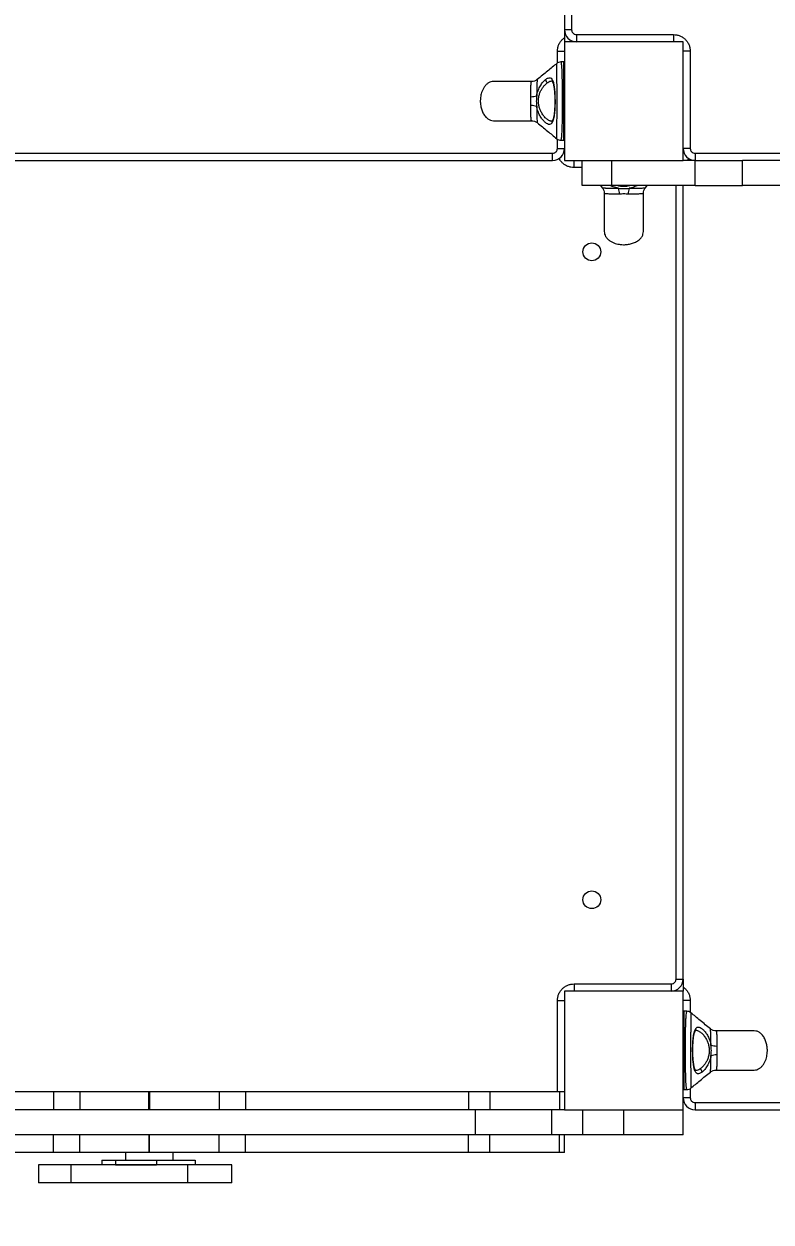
# Model space of a CAD drawing. Header units: millimetres. Extents: x -4932 to 5706, y -4240 to 3644.
# Drawn here: x -597 to 32, y -250 to 759 of the extents above; entities that cross this region are included whole.
import ezdxf

# ---------------------------------------------------------------- set-up
doc = ezdxf.new("R2010")
doc.units = ezdxf.units.MM
for name, color, linetype in [('DIKOM_ОБЪЕКТ', 7, 'Continuous'), ('DIKOM_РАЗМЕР_ЗОНА', 7, 'Continuous'), ('DIKOM_РАЗМЕР_ОБЪЕКТА', 7, 'Continuous')]:
    doc.layers.add(name, color=color, linetype=linetype)
doc.styles.add('style1', font='arial.ttf', dxfattribs={"width": 0.8})
doc.dimstyles.new('1-50', dxfattribs={"dimtxt": 300, "dimasz": 200, "dimexe": 100, "dimexo": 0, "dimgap": 100, "dimtad": 1, "dimtxsty": 'style1', "dimcen": 200, "dimclrd": 7, "dimclre": 7, "dimclrt": 7, "dimadec": 1, "dimazin": 2, "dimtfac": 1, "dimtmove": 0, "dimatfit": 2, "dimfxl": 0, "dimlwd": 25, "dimlwe": 18, "dimarcsym": 0})

# ---------------------------------------------------------------- blocks, each defined once
blk = doc.blocks.new('*D9')
at = {"layer": 'Defpoints', "color": 0, "transparency": 16777216}
for p in [(2719.9, 1175.1), (-3422.6, 453.8), (2719.9, -2384.5)]:
    blk.add_point(p, dxfattribs=at)
at = {"layer": 'DIKOM_РАЗМЕР_ОБЪЕКТА', "color": 7, "lineweight": 18, "transparency": 16777216}
for p, q in [((2719.9, 1175.1), (2719.9, -2484.5)), ((-3422.6, 453.8), (-3422.6, -2484.5))]:
    blk.add_line(p, q, dxfattribs=at)
at = {"layer": 'DIKOM_РАЗМЕР_ОБЪЕКТА', "color": 7, "lineweight": 25, "transparency": 16777216}
blk.add_line((-3222.6, -2384.5), (2519.9, -2384.5), dxfattribs=at)
at = {"layer": 'DIKOM_РАЗМЕР_ОБЪЕКТА', "color": 7, "transparency": 16777216}
for points in [[(-3222.6, -2351.2), (-3222.6, -2417.9), (-3422.6, -2384.5)], [(2519.9, -2351.2), (2519.9, -2417.9), (2719.9, -2384.5)]]:
    blk.add_solid(points, dxfattribs=at)
at = {"layer": 'DIKOM_РАЗМЕР_ОБЪЕКТА', "color": 7, "transparency": 16777216, "insert": (-365.4, -2131.4), "char_height": 300, "attachment_point": 5, "style": 'style1'}
blk.add_mtext('6150', dxfattribs=at)
blk = doc.blocks.new('*D10')
at = {"layer": 'Defpoints', "color": 0, "transparency": 16777216}
for p in [(-491.6, 2144.3), (4080.6, 2144.3), (-2870, -1403)]:
    blk.add_point(p, dxfattribs=at)
at = {"layer": 'DIKOM_РАЗМЕР_ОБЪЕКТА', "color": 7, "lineweight": 18, "transparency": 16777216}
for p, q in [((-491.6, 2144.3), (4180.6, 2144.3)), ((-2870, -1403), (4180.6, -1403))]:
    blk.add_line(p, q, dxfattribs=at)
at = {"layer": 'DIKOM_РАЗМЕР_ОБЪЕКТА', "color": 7, "lineweight": 25, "transparency": 16777216}
blk.add_line((4080.6, -1203), (4080.6, 1944.3), dxfattribs=at)
at = {"layer": 'DIKOM_РАЗМЕР_ОБЪЕКТА', "color": 7, "transparency": 16777216}
for points in [[(4047.2, 1944.3), (4113.9, 1944.3), (4080.6, 2144.3)], [(4047.2, -1203), (4113.9, -1203), (4080.6, -1403)]]:
    blk.add_solid(points, dxfattribs=at)
at = {"layer": 'DIKOM_РАЗМЕР_ОБЪЕКТА', "color": 7, "transparency": 16777216, "insert": (3827.3, 1071.3), "char_height": 300, "attachment_point": 5, "rotation": 90, "style": 'style1'}
blk.add_mtext('3500', dxfattribs=at)
blk = doc.blocks.new('*D11')
at = {"layer": 'Defpoints', "color": 0, "transparency": 16777216}
for p in [(4718.4, 600.1), (-4931.6, -2305.7), (4718.4, -4140.2)]:
    blk.add_point(p, dxfattribs=at)
at = {"layer": 'DIKOM_РАЗМЕР_ЗОНА', "color": 7, "lineweight": 18, "transparency": 16777216}
for p, q in [((4718.4, 600.1), (4718.4, -4240.2)), ((-4931.6, -2305.7), (-4931.6, -4240.2))]:
    blk.add_line(p, q, dxfattribs=at)
at = {"layer": 'DIKOM_РАЗМЕР_ЗОНА', "color": 7, "lineweight": 25, "transparency": 16777216}
blk.add_line((-4731.6, -4140.2), (4518.4, -4140.2), dxfattribs=at)
at = {"layer": 'DIKOM_РАЗМЕР_ЗОНА', "color": 7, "transparency": 16777216}
for points in [[(-4731.6, -4106.8), (-4731.6, -4173.5), (-4931.6, -4140.2)], [(4518.4, -4106.8), (4518.4, -4173.5), (4718.4, -4140.2)]]:
    blk.add_solid(points, dxfattribs=at)
at = {"layer": 'DIKOM_РАЗМЕР_ЗОНА', "color": 7, "transparency": 16777216, "insert": (-131.6, -3887), "char_height": 300, "attachment_point": 5, "style": 'style1'}
blk.add_mtext('9650', dxfattribs=at)
blk = doc.blocks.new('*D12')
at = {"layer": 'Defpoints', "color": 0, "transparency": 16777216}
for p in [(-491.6, 3644.3), (5605.6, 3644.3), (-3816.1, -3400.3)]:
    blk.add_point(p, dxfattribs=at)
at = {"layer": 'DIKOM_РАЗМЕР_ЗОНА', "color": 7, "lineweight": 18, "transparency": 16777216}
for p, q in [((-491.6, 3644.3), (5705.6, 3644.3)), ((-3816.1, -3400.3), (5705.6, -3400.3))]:
    blk.add_line(p, q, dxfattribs=at)
at = {"layer": 'DIKOM_РАЗМЕР_ЗОНА', "color": 7, "lineweight": 25, "transparency": 16777216}
blk.add_line((5605.6, -3200.3), (5605.6, 3444.3), dxfattribs=at)
at = {"layer": 'DIKOM_РАЗМЕР_ЗОНА', "color": 7, "transparency": 16777216}
for points in [[(5572.3, 3444.3), (5638.9, 3444.3), (5605.6, 3644.3)], [(5572.3, -3200.3), (5638.9, -3200.3), (5605.6, -3400.3)]]:
    blk.add_solid(points, dxfattribs=at)
at = {"layer": 'DIKOM_РАЗМЕР_ЗОНА', "color": 7, "transparency": 16777216, "insert": (5352.4, 785.2), "char_height": 300, "attachment_point": 5, "rotation": 90, "style": 'style1'}
blk.add_mtext('7000', dxfattribs=at)

msp = doc.modelspace()

# ---------------------------------------------------------------- linework, layer by layer
at = {"layer": 'DIKOM_ОБЪЕКТ', "color": 7, "linetype": 'Continuous', "lineweight": 15}
for p, q in [((-141.648, 1434.268), (-141.648, 754.268)), ((-135.648, 1434.268), (-135.648, 754.268)), ((-135.648, 754.268), (-141.648, 754.268)), ((-141.648, 754.268), (-141.648, 744.268)), ((-131.648, 750.268), (-49.648, 750.268)), ((-131.648, 750.268), (-131.648, 744.268)), ((-49.648, 750.268), (-49.648, 744.268)), ((-141.648, 744.268), (-141.648, 644.268)), ((-41.648, 744.268), (-141.648, 744.268)), ((-41.648, 644.268), (-41.648, 744.268)), ((-147.648, 736.268), (-141.648, 736.268)), ((-147.648, 726.333), (-147.648, 736.268)), ((-144.771, 727.268), (-144.772, 727.268)), ((-142.148, 727.268), (-144.771, 727.268)), ((-142.148, 661.268), (-142.148, 727.268)), ((-35.648, 736.268), (-41.648, 736.268)), ((-35.648, 736.268), (-35.648, 654.268)), ((-148.127, 726.006), (-148.115, 726.029)), ((-147.648, 654.268), (-147.648, 662.232)), ((-144.77, 661.268), (-142.148, 661.268)), ((-831.648, 650.268), (-151.648, 650.268)), ((-151.648, 644.268), (-151.648, 650.268)), ((-147.648, 654.268), (-141.648, 654.268)), ((-35.648, 654.268), (-41.648, 654.268)), ((-31.648, 650.268), (648.352, 650.268)), ((-31.648, 650.268), (-31.648, 644.268)), ((-831.648, 644.268), (-151.648, 644.268)), ((-141.648, 644.268), (-41.648, 644.268)), ((-133.648, 638.268), (-133.648, 644.268)), ((-126.648, 638.268), (-133.648, 638.268)), ((-126.648, 623.268), (-126.648, 644.268)), ((-101.648, 623.268), (-101.648, 644.268)), ((-31.648, 644.268), (-41.648, 644.268)), ((-31.648, 623.268), (-31.648, 644.268)), ((-31.648, 644.268), (8.352, 644.268)), ((8.352, 623.268), (8.352, 644.268)), ((58.352, 644.268), (8.352, 644.268)), ((-101.648, 623.268), (-126.648, 623.268)), ((-111.445, 623.268), (-109.822, 621.3)), ((-31.648, 623.268), (-101.648, 623.268)), ((-73.498, 621.279), (-71.861, 623.268)), ((-47.648, -45.732), (-47.648, 623.268)), ((-41.648, -45.732), (-41.648, 623.268)), ((-31.648, 623.268), (8.352, 623.268)), ((58.352, 623.268), (8.352, 623.268)), ((-133.648, -49.732), (-51.648, -49.732)), ((-133.648, -49.732), (-133.648, -55.732)), ((-51.648, -49.732), (-51.648, -55.732)), ((-47.648, -45.732), (-41.648, -45.732)), ((-41.648, -45.732), (-41.648, -55.732)), ((-141.648, -55.732), (-141.648, -155.732)), ((-41.648, -55.732), (-141.648, -55.732)), ((-41.648, -155.732), (-41.648, -55.732)), ((-147.648, -63.732), (-141.648, -63.732)), ((-147.648, -140.732), (-147.648, -63.732)), ((-35.648, -63.732), (-41.648, -63.732)), ((-35.648, -63.732), (-35.648, -73.696)), ((-38.526, -72.732), (-41.148, -72.732)), ((-41.148, -72.732), (-41.148, -138.732)), ((-572.573, -140.732), (-760.722, -140.732)), ((-572.573, -140.732), (-572.573, -155.732)), ((-550.393, -140.732), (-572.573, -140.732)), ((-550.393, -140.732), (-550.393, -155.732)), ((-491.648, -140.732), (-550.393, -140.732)), ((-492.222, -155.732), (-492.222, -140.732)), ((-432.902, -140.732), (-492.222, -140.732)), ((-491.648, -140.732), (-491.648, -155.732)), ((-432.902, -140.732), (-432.902, -155.732)), ((-410.722, -140.732), (-432.902, -140.732)), ((-410.722, -140.732), (-410.722, -155.732)), ((-222.573, -140.732), (-410.722, -140.732)), ((-222.573, -140.732), (-222.573, -155.732)), ((-204.656, -140.732), (-222.573, -140.732)), ((-204.656, -140.732), (-204.656, -155.732)), ((-145.91, -140.732), (-204.656, -140.732)), ((-145.91, -140.732), (-145.91, -155.732)), ((-141.648, -140.732), (-145.91, -140.732)), ((-41.148, -138.732), (-38.524, -138.732)), ((-38.524, -138.732), (-38.523, -138.732)), ((-35.648, -137.798), (-35.648, -145.732)), ((-35.168, -137.471), (-35.181, -137.494)), ((-35.648, -145.732), (-41.648, -145.732)), ((-31.648, -149.732), (648.352, -149.732)), ((-31.648, -149.732), (-31.648, -155.732)), ((-216.648, -155.732), (-766.648, -155.732)), ((-216.648, -176.732), (-216.648, -155.732)), ((-152.383, -155.732), (-216.648, -155.732)), ((-152.383, -176.732), (-152.383, -155.732)), ((-141.648, -155.732), (-152.383, -155.732)), ((-141.648, -155.732), (-41.648, -155.732)), ((-126.153, -176.732), (-126.153, -155.732)), ((-91.648, -176.732), (-91.648, -155.732)), ((-41.648, -176.732), (-41.648, -155.732)), ((-31.648, -155.732), (648.352, -155.732)), ((-216.648, -176.732), (-766.648, -176.732)), ((-572.573, -191.732), (-572.573, -176.732)), ((-550.393, -191.732), (-550.393, -176.732)), ((-492.222, -176.732), (-492.222, -191.732)), ((-491.648, -191.732), (-491.648, -176.732)), ((-432.902, -191.732), (-432.902, -176.732)), ((-410.722, -191.732), (-410.722, -176.732)), ((-222.573, -191.732), (-222.573, -176.732)), ((-152.383, -176.732), (-216.648, -176.732)), ((-204.656, -191.732), (-204.656, -176.732)), ((-126.153, -176.732), (-152.383, -176.732)), ((-145.91, -191.732), (-145.91, -176.732)), ((-141.648, -191.732), (-141.648, -176.732)), ((-91.648, -176.732), (-126.153, -176.732)), ((-41.648, -176.732), (-91.648, -176.732)), ((-572.573, -191.732), (-760.722, -191.732)), ((-550.393, -191.732), (-572.573, -191.732)), ((-491.648, -191.732), (-550.393, -191.732)), ((-511.648, -191.732), (-511.648, -198.232)), ((-432.902, -191.732), (-492.222, -191.732)), ((-471.648, -198.232), (-471.648, -191.732)), ((-410.722, -191.732), (-432.902, -191.732)), ((-222.573, -191.732), (-410.722, -191.732)), ((-204.656, -191.732), (-222.573, -191.732)), ((-145.91, -191.732), (-204.656, -191.732)), ((-141.648, -191.732), (-145.91, -191.732)), ((-531.648, -198.232), (-531.648, -202.232)), ((-531.648, -198.232), (-520.235, -198.232)), ((-520.235, -198.232), (-520.235, -202.232)), ((-520.235, -198.232), (-485.765, -198.232)), ((-485.765, -198.232), (-485.765, -202.232)), ((-485.765, -198.232), (-453.125, -198.232)), ((-453.125, -198.232), (-453.125, -202.232)), ((-585.163, -202.232), (-585.163, -217.232)), ((-557.695, -202.232), (-585.163, -202.232)), ((-557.695, -217.232), (-557.695, -202.232)), ((-459.189, -202.232), (-557.695, -202.232)), ((-520.235, -202.232), (-485.765, -202.232)), ((-459.189, -217.232), (-459.189, -202.232)), ((-422.03, -202.232), (-459.189, -202.232)), ((-422.03, -217.232), (-422.03, -202.232)), ((-557.695, -217.232), (-585.163, -217.232)), ((-459.189, -217.232), (-557.695, -217.232)), ((-422.03, -217.232), (-459.189, -217.232))]:
    msp.add_line(p, q, dxfattribs=at)
for centre in [(-118.648, 567.268), (-118.648, 21.268)]:
    msp.add_circle(centre, 7.5, dxfattribs=at)
for centre, radius, start, end in [((-131.648, 754.268), 10, 180, 270), ((-142.148, 726.768), 0.5, 0, 90), ((-155.345, 712.161), 2.257, 171.692719, 257.910891), ((-170.594, 717.673), 19.729, 271.800263, 286.125142), ((-170.589, 670.835), 19.758, 73.913701, 88.214537), ((-150.701, 676.397), 1.8, 140.999524, 203.627344), ((-142.148, 661.768), 0.5, 270, 0), ((-151.648, 654.268), 10, 270, 0), ((-31.648, 654.268), 10, 180, 270), ((-115.052, 615.322), 19.728, 1.799147, 16.124887), ((-68.226, 615.328), 19.747, 163.909828, 178.21841), ((-51.648, -45.732), 10, 270, 0), ((-41.148, -73.232), 0.5, 90, 180), ((-32.595, -87.862), 1.8, 321.004559, 23.629545), ((-12.706, -82.299), 19.759, 253.913772, 268.213951), ((-12.702, -129.138), 19.729, 91.799525, 106.124766), ((-27.951, -123.626), 2.257, 351.693196, 77.910099), ((-41.148, -138.232), 0.5, 180, 270), ((-31.648, -145.732), 10, 180, 270)]:
    msp.add_arc(centre, radius, start, end, dxfattribs=at)
for points, knots in [([(-147.648, 736.268), (-147.602, 737.121), (-147.508, 738.88), (-146.731, 741.492), (-145.432, 743.991), (-143.731, 746.152), (-142.303, 747.22), (-141.648, 747.71)], [0, 0, 0, 0, 0.19055061, 0.39251863, 0.60288511, 0.81771289, 1, 1, 1, 1]), ([(-135.648, 754.268), (-135.594, 753.764), (-135.512, 752.99), (-135.013, 752.059), (-134.497, 751.418), (-133.856, 750.902), (-132.925, 750.403), (-132.151, 750.321), (-131.648, 750.268)], [0, 0, 0, 0, 0.23946355, 0.36836079, 0.50001219, 0.63164418, 0.7605458, 1, 1, 1, 1]), ([(-49.648, 750.268), (-48.794, 750.222), (-47.035, 750.129), (-44.426, 749.35), (-41.916, 748.058), (-39.678, 746.237), (-37.857, 743.999), (-36.566, 741.49), (-35.787, 738.88), (-35.693, 737.121), (-35.648, 736.268)], [0, 0, 0, 0, 0.11651723, 0.24001047, 0.36864283, 0.49999982, 0.63135893, 0.75999012, 0.88348597, 1, 1, 1, 1]), ([(-144.605, 727.268), (-145.356, 727.202), (-146.678, 727.086), (-147.696, 726.353), (-148.135, 726.037)], [0, 0, 0, 0, 0.56886928, 1, 1, 1, 1]), ([(-143.314, 694.268), (-143.316, 695.886), (-143.321, 699.098), (-143.351, 703.775), (-143.4, 708.182), (-143.463, 711.902), (-143.533, 714.96), (-143.607, 717.426), (-143.705, 719.948), (-143.834, 722.357), (-143.99, 724.288), (-144.15, 725.604), (-144.309, 726.458), (-144.508, 727.124), (-144.676, 727.206), (-144.775, 727.254)], [0, 0, 0, 0, 0.09350273, 0.18553438, 0.27609382, 0.36518347, 0.43043487, 0.49397077, 0.55579184, 0.6452701, 0.73090058, 0.79337089, 0.8543255, 0.91376755, 1, 1, 1, 1]), ([(-148.129, 726.045), (-150.722, 723.904), (-156.148, 719.424), (-161.711, 714.837), (-164.615, 712.442)], [0, 0, 0, 0, 0.47787377, 1, 1, 1, 1]), ([(-147.93, 693.869), (-147.931, 695.359), (-147.932, 698.36), (-147.946, 702.271), (-147.965, 705.588), (-147.984, 708.333), (-148.004, 710.428), (-148.019, 711.931), (-148.031, 712.906), (-148.043, 713.888), (-148.056, 714.872), (-148.069, 715.855), (-148.084, 716.832), (-148.1, 717.834), (-148.118, 718.925), (-148.14, 720.098), (-148.16, 721.19), (-148.178, 722.07), (-148.194, 722.911), (-148.209, 723.696), (-148.219, 724.474), (-148.221, 725.077), (-148.209, 725.602), (-148.185, 725.941), (-148.143, 725.989), (-148.127, 726.006)], [0, 0, 0, 0, 0.08960722, 0.18050902, 0.23960332, 0.30008392, 0.36118104, 0.38440015, 0.40844684, 0.43334205, 0.45911252, 0.48579196, 0.51341092, 0.54197449, 0.57468349, 0.61555386, 0.65985165, 0.69506317, 0.72279989, 0.77190046, 0.81310087, 0.86147524, 0.90359923, 0.96550639, 1, 1, 1, 1]), ([(-201.648, 710.768), (-202.322, 710.712), (-203.74, 710.597), (-205.803, 709.652), (-207.723, 708.152), (-209.362, 706.164), (-210.638, 703.915), (-211.536, 701.637), (-212.134, 699.419), (-212.53, 697.073), (-212.708, 694.353), (-212.532, 691.166), (-211.851, 687.727), (-210.58, 684.367), (-208.749, 681.447), (-206.505, 679.302), (-204.079, 677.996), (-202.418, 677.84), (-201.648, 677.768)], [0, 0, 0, 0, 0.04633348, 0.09737998, 0.15341242, 0.21313391, 0.27355691, 0.33083074, 0.38133812, 0.43158174, 0.49443517, 0.56871243, 0.65082248, 0.73500229, 0.81488979, 0.88597294, 0.94713456, 1, 1, 1, 1]), ([(-169.38, 710.768), (-169.858, 710.768), (-172.302, 710.768), (-176.003, 710.768), (-180.234, 710.768), (-183.386, 710.768), (-185.951, 710.768), (-188.139, 710.768), (-190.294, 710.768), (-192.415, 710.768), (-194.591, 710.768), (-196.714, 710.768), (-198.663, 710.768), (-200.272, 710.768), (-201.415, 710.768), (-201.568, 710.768), (-201.648, 710.768)], [0, 0, 0, 0, 0.0208096, 0.10633074, 0.18174284, 0.24318942, 0.28964049, 0.34286258, 0.39184987, 0.44931344, 0.51590527, 0.5922931, 0.67893068, 0.77599579, 0.8833013, 1, 1, 1, 1]), ([(-169.974, 697.954), (-169.973, 698.888), (-169.97, 700.723), (-169.964, 703.28), (-169.953, 705.551), (-169.933, 707.455), (-169.885, 708.95), (-169.789, 709.996), (-169.63, 710.647), (-169.471, 710.728), (-169.392, 710.768)], [0, 0, 0, 0, 0.15073772, 0.29605925, 0.43364213, 0.56428719, 0.68485505, 0.79670285, 0.900205, 1, 1, 1, 1]), ([(-164.606, 712.45), (-165.389, 711.927), (-166.815, 710.974), (-168.614, 710.832), (-169.424, 710.768)], [0, 0, 0, 0, 0.54931541, 1, 1, 1, 1]), ([(-165.115, 698.72), (-164.953, 699.522), (-164.629, 701.121), (-163.65, 704.081), (-162.061, 707.334), (-159.811, 710.474), (-158.319, 711.82), (-157.578, 712.487)], [0, 0, 0, 0, 0.12709634, 0.25369945, 0.50542732, 0.75446734, 1, 1, 1, 1]), ([(-164.608, 712.433), (-164.61, 712.437), (-164.617, 712.459), (-164.651, 712.304), (-164.697, 712.013), (-164.736, 711.674), (-164.768, 711.362), (-164.798, 711.022), (-164.831, 710.586), (-164.863, 710.101), (-164.898, 709.486), (-164.938, 708.642), (-164.983, 707.444), (-165.026, 705.867), (-165.064, 703.916), (-165.096, 701.533), (-165.108, 699.678), (-165.115, 698.72)], [0, 0, 0, 0, 0.01391021, 0.08424498, 0.15516119, 0.19083746, 0.22616007, 0.26661824, 0.29621998, 0.34787335, 0.38875384, 0.43731784, 0.52787186, 0.62146874, 0.7183653, 0.85460001, 1, 1, 1, 1]), ([(-152.517, 677.268), (-152.796, 677.289), (-153.353, 677.332), (-154.284, 677.671), (-155.253, 678.186), (-156.265, 678.886), (-157.316, 679.763), (-158.411, 680.85), (-159.48, 682.106), (-160.468, 683.488), (-161.296, 684.881), (-161.974, 686.268), (-162.698, 688.071), (-163.374, 690.514), (-163.727, 693.675), (-163.591, 696.337), (-163.237, 698.394), (-162.862, 699.868), (-162.381, 701.288), (-161.823, 702.604), (-161.179, 703.86), (-160.499, 704.988), (-159.75, 706.061), (-158.943, 707.079), (-157.933, 708.184), (-156.871, 709.177), (-156.134, 709.721), (-155.817, 709.955)], [0, 0, 0, 0, 0.04150932, 0.08283984, 0.12536851, 0.16493053, 0.20610412, 0.25018454, 0.29422136, 0.33447031, 0.37458676, 0.40679541, 0.4372407, 0.49970322, 0.56188272, 0.62444968, 0.65529421, 0.68699719, 0.71754383, 0.7496257, 0.77979903, 0.81241171, 0.84158319, 0.87496351, 0.91103634, 0.9617413, 1, 1, 1, 1]), ([(-157.578, 712.487), (-156.869, 712.972), (-155.457, 713.938), (-153.7, 714.047), (-152.295, 713.06), (-151.239, 710.886), (-150.485, 707.656), (-149.989, 703.557), (-149.7, 698.845), (-149.674, 695.506), (-149.661, 693.836)], [0, 0, 0, 0, 0.1240038, 0.24703805, 0.37107944, 0.4960266, 0.62131934, 0.74711407, 0.87348035, 1, 1, 1, 1]), ([(-155.817, 709.955), (-155.219, 710.333), (-154.027, 711.086), (-153.02, 711.207), (-152.52, 711.268)], [0, 0, 0, 0, 0.50249014, 1, 1, 1, 1]), ([(-152.561, 711.267), (-152.463, 711.256), (-152.289, 711.236), (-152.138, 711.07), (-151.839, 710.667), (-151.447, 709.863), (-151.031, 708.55), (-150.678, 706.935), (-150.368, 704.927), (-150.109, 702.46), (-149.913, 699.456), (-149.81, 696.097), (-149.807, 692.703), (-149.894, 689.575), (-150.052, 686.818), (-150.293, 684.187), (-150.58, 682.131), (-150.902, 680.499), (-151.222, 679.293), (-151.611, 678.234), (-151.931, 677.772), (-152.097, 677.532)], [0, 0, 0, 0, 0.05981625, 0.10655069, 0.14369459, 0.19490439, 0.24296893, 0.29083621, 0.3399759, 0.39519449, 0.45741992, 0.5252952, 0.5909756, 0.65162079, 0.70723357, 0.75890926, 0.82308649, 0.86135316, 0.90393272, 0.9500245, 1, 1, 1, 1]), ([(-169.973, 690.583), (-169.95, 691.812), (-169.904, 694.269), (-169.951, 696.725), (-169.974, 697.954)], [0, 0, 0, 0, 0.5000056, 1, 1, 1, 1]), ([(-165.115, 698.72), (-165.27, 697.237), (-165.58, 694.27), (-165.269, 691.303), (-165.114, 689.819)], [0, 0, 0, 0, 0.50003441, 1, 1, 1, 1]), ([(-169.384, 677.768), (-169.46, 677.807), (-169.618, 677.887), (-169.78, 678.534), (-169.88, 679.581), (-169.93, 681.072), (-169.952, 682.977), (-169.962, 685.254), (-169.969, 687.817), (-169.972, 689.651), (-169.973, 690.583)], [0, 0, 0, 0, 0.09911016, 0.20298001, 0.31453868, 0.43502334, 0.56531297, 0.70401659, 0.84964176, 1, 1, 1, 1]), ([(-152.35, 675.675), (-152.734, 675.297), (-153.502, 674.542), (-155.007, 674.547), (-156.75, 675.342), (-158.682, 676.927), (-160.677, 679.204), (-162.557, 682.139), (-164.182, 685.666), (-164.803, 688.433), (-165.114, 689.819)], [0, 0, 0, 0, 0.12436116, 0.24850813, 0.37194704, 0.49574596, 0.62047257, 0.74549548, 0.87249091, 1, 1, 1, 1]), ([(-165.114, 689.819), (-165.106, 688.587), (-165.088, 686.163), (-165.034, 682.847), (-164.952, 680.042), (-164.839, 677.906), (-164.717, 676.617), (-164.629, 676.078), (-164.616, 676.138), (-164.613, 676.149)], [0, 0, 0, 0, 0.18840818, 0.37082481, 0.54228281, 0.70000012, 0.84193896, 0.97085112, 1, 1, 1, 1]), ([(-149.661, 693.836), (-149.671, 692.836), (-149.691, 690.83), (-149.811, 687.909), (-150.001, 685.132), (-150.272, 682.579), (-150.631, 680.297), (-151.088, 678.357), (-151.643, 676.758), (-152.114, 676.036), (-152.35, 675.675)], [0, 0, 0, 0, 0.1251345, 0.25118014, 0.376165, 0.5018953, 0.62660694, 0.75169032, 0.87592213, 1, 1, 1, 1]), ([(-148.117, 662.565), (-148.133, 662.561), (-148.199, 662.547), (-148.219, 663.153), (-148.219, 664.337), (-148.185, 666.095), (-148.14, 668.336), (-148.092, 671.046), (-148.047, 674.162), (-148.006, 677.642), (-147.974, 681.419), (-147.949, 685.426), (-147.933, 689.601), (-147.931, 692.442), (-147.93, 693.869)], [0, 0, 0, 0, 0.0319677, 0.1232901, 0.21344865, 0.30228879, 0.39106807, 0.47858271, 0.56628483, 0.65319822, 0.73997832, 0.82679634, 0.91298685, 1, 1, 1, 1]), ([(-144.776, 661.305), (-144.743, 661.295), (-144.638, 661.265), (-144.45, 661.576), (-144.22, 662.405), (-144.032, 663.825), (-143.891, 665.44), (-143.786, 667.042), (-143.675, 669.258), (-143.565, 672.277), (-143.48, 675.728), (-143.422, 678.976), (-143.382, 681.823), (-143.347, 685.304), (-143.319, 689.464), (-143.316, 692.661), (-143.314, 694.268)], [0, 0, 0, 0, 0.02745509, 0.08699279, 0.1764916, 0.2692635, 0.32606419, 0.38449254, 0.44455086, 0.53764897, 0.63441256, 0.69434621, 0.75468421, 0.81542758, 0.90725721, 1, 1, 1, 1]), ([(-201.648, 677.768), (-201.568, 677.768), (-201.415, 677.768), (-200.272, 677.768), (-198.663, 677.768), (-196.714, 677.768), (-194.591, 677.768), (-192.415, 677.768), (-190.294, 677.768), (-188.302, 677.768), (-186.491, 677.768), (-184.734, 677.768), (-182.772, 677.768), (-179.971, 677.768), (-176.002, 677.768), (-172.299, 677.768), (-169.851, 677.768), (-169.369, 677.768)], [0, 0, 0, 0, 0.11667882, 0.22396606, 0.32101464, 0.40763746, 0.48401228, 0.55059277, 0.60804655, 0.65702549, 0.6981625, 0.73228483, 0.77054013, 0.81812996, 0.89352923, 0.97903579, 1, 1, 1, 1]), ([(-169.416, 677.768), (-168.618, 677.706), (-166.823, 677.566), (-165.397, 676.619), (-164.604, 676.093)], [0, 0, 0, 0, 0.44464758, 1, 1, 1, 1]), ([(-152.097, 677.532), (-152.196, 677.437), (-152.397, 677.244), (-152.463, 677.26), (-152.496, 677.268)], [0, 0, 0, 0, 0.4923648, 1, 1, 1, 1]), ([(-164.636, 676.118), (-161.768, 673.759), (-156.426, 669.366), (-150.77, 664.681), (-148.152, 662.512)], [0, 0, 0, 0, 0.53711411, 1, 1, 1, 1]), ([(-148.13, 662.494), (-147.552, 662.098), (-146.513, 661.387), (-145.19, 661.304), (-144.603, 661.268)], [0, 0, 0, 0, 0.55675632, 1, 1, 1, 1]), ([(-151.648, 650.268), (-151.145, 650.321), (-150.371, 650.403), (-149.439, 650.902), (-148.798, 651.418), (-148.282, 652.059), (-147.783, 652.99), (-147.701, 653.764), (-147.648, 654.268)], [0, 0, 0, 0, 0.23945408, 0.36835564, 0.50000836, 0.63164029, 0.76054592, 1, 1, 1, 1]), ([(-35.648, 654.268), (-35.594, 653.764), (-35.512, 652.99), (-35.013, 652.059), (-34.497, 651.418), (-33.856, 650.902), (-32.925, 650.403), (-32.151, 650.321), (-31.648, 650.268)], [0, 0, 0, 0, 0.23945198, 0.36836525, 0.49999602, 0.63164759, 0.76054802, 1, 1, 1, 1]), ([(-133.648, 638.268), (-134.502, 638.313), (-136.261, 638.406), (-138.869, 639.186), (-141.383, 640.475), (-143.603, 642.305), (-145.243, 644.221), (-145.903, 645.604), (-146.148, 646.116)], [0, 0, 0, 0, 0.1643844, 0.33861104, 0.52008804, 0.70541143, 0.89073241, 1, 1, 1, 1]), ([(-37.146, 646.119), (-37.369, 645.59), (-37.649, 644.925), (-38.111, 644.379), (-38.205, 644.268)], [0, 0, 0, 0, 0.79594033, 1, 1, 1, 1]), ([(-109.83, 621.31), (-109.307, 620.526), (-108.354, 619.1), (-108.212, 617.301), (-108.148, 616.491)], [0, 0, 0, 0, 0.54931046, 1, 1, 1, 1]), ([(-109.813, 621.307), (-109.817, 621.306), (-109.839, 621.298), (-109.685, 621.265), (-109.394, 621.219), (-109.055, 621.179), (-108.743, 621.148), (-108.402, 621.118), (-107.966, 621.084), (-107.481, 621.052), (-106.866, 621.017), (-106.022, 620.977), (-104.824, 620.933), (-103.248, 620.889), (-101.296, 620.851), (-98.913, 620.82), (-97.058, 620.807), (-96.1, 620.801)], [0, 0, 0, 0, 0.01390877, 0.08424384, 0.15515992, 0.19083629, 0.226159, 0.26661703, 0.2962192, 0.34787255, 0.38875213, 0.43731621, 0.52786915, 0.62146837, 0.71836303, 0.8546004, 1, 1, 1, 1]), ([(-108.148, 616.536), (-108.148, 616.057), (-108.148, 613.613), (-108.148, 609.913), (-108.148, 605.681), (-108.148, 602.529), (-108.148, 599.964), (-108.148, 597.777), (-108.148, 595.622), (-108.148, 593.5), (-108.148, 591.325), (-108.148, 589.201), (-108.148, 587.252), (-108.148, 585.644), (-108.148, 584.5), (-108.148, 584.347), (-108.148, 584.268)], [0, 0, 0, 0, 0.02080969, 0.1063314, 0.18174362, 0.24318953, 0.28964105, 0.34286271, 0.39185037, 0.44931339, 0.51590555, 0.59229319, 0.67893074, 0.77599582, 0.88330111, 1, 1, 1, 1]), ([(-95.334, 615.941), (-96.268, 615.942), (-98.104, 615.945), (-100.66, 615.952), (-102.931, 615.962), (-104.835, 615.983), (-106.33, 616.03), (-107.376, 616.127), (-108.027, 616.285), (-108.108, 616.445), (-108.148, 616.523)], [0, 0, 0, 0, 0.15073782, 0.29605712, 0.43363929, 0.56428689, 0.68485597, 0.79670414, 0.90020611, 1, 1, 1, 1]), ([(-96.1, 620.801), (-96.9, 620.964), (-98.496, 621.29), (-100.973, 622.078), (-102.423, 622.838), (-103.241, 623.268)], [0, 0, 0, 0, 0.30440099, 0.60762424, 1, 1, 1, 1]), ([(-85.55, 623.268), (-86.332, 623.028), (-88.072, 622.494), (-91.061, 622.196), (-93.718, 622.322), (-95.771, 622.682), (-96.972, 622.971), (-97.635, 623.202), (-97.824, 623.268)], [0, 0, 0, 0, 0.20267871, 0.45064294, 0.70016239, 0.82317032, 0.94959482, 1, 1, 1, 1]), ([(-96.1, 620.801), (-94.617, 620.646), (-91.65, 620.336), (-88.683, 620.646), (-87.199, 620.801)], [0, 0, 0, 0, 0.50002789, 1, 1, 1, 1]), ([(-87.963, 615.942), (-89.192, 615.965), (-91.649, 616.011), (-94.106, 615.964), (-95.334, 615.941)], [0, 0, 0, 0, 0.50000966, 1, 1, 1, 1]), ([(-75.148, 616.532), (-75.187, 616.455), (-75.267, 616.298), (-75.915, 616.135), (-76.961, 616.035), (-78.452, 615.985), (-80.358, 615.963), (-82.634, 615.953), (-85.197, 615.947), (-87.031, 615.944), (-87.963, 615.942)], [0, 0, 0, 0, 0.09910923, 0.20298113, 0.31453721, 0.43502417, 0.56531418, 0.7040155, 0.849644, 1, 1, 1, 1]), ([(-79.925, 623.268), (-80.962, 622.759), (-83.145, 621.688), (-85.803, 621.106), (-87.199, 620.801)], [0, 0, 0, 0, 0.47473185, 1, 1, 1, 1]), ([(-87.199, 620.801), (-85.968, 620.81), (-83.543, 620.827), (-80.227, 620.881), (-77.422, 620.964), (-75.287, 621.077), (-73.997, 621.198), (-73.459, 621.286), (-73.518, 621.3), (-73.529, 621.302)], [0, 0, 0, 0, 0.18840862, 0.37082304, 0.54228232, 0.70000095, 0.84193853, 0.97085244, 1, 1, 1, 1]), ([(-75.148, 616.499), (-75.086, 617.297), (-74.946, 619.092), (-73.999, 620.519), (-73.474, 621.311)], [0, 0, 0, 0, 0.44464246, 1, 1, 1, 1]), ([(-75.148, 584.268), (-75.148, 584.347), (-75.148, 584.5), (-75.148, 585.644), (-75.148, 587.252), (-75.148, 589.201), (-75.148, 591.325), (-75.148, 593.5), (-75.148, 595.622), (-75.148, 597.614), (-75.148, 599.425), (-75.148, 601.181), (-75.148, 603.143), (-75.148, 605.944), (-75.148, 609.913), (-75.148, 613.617), (-75.148, 616.064), (-75.148, 616.546)], [0, 0, 0, 0, 0.1166791, 0.2239662, 0.32101482, 0.40763768, 0.48401237, 0.55059323, 0.60804651, 0.65702587, 0.69816316, 0.7322855, 0.77054065, 0.81812971, 0.89352914, 0.97903635, 1, 1, 1, 1]), ([(-108.148, 584.268), (-108.093, 583.593), (-107.977, 582.175), (-107.032, 580.112), (-105.532, 578.192), (-103.544, 576.553), (-101.296, 575.277), (-99.017, 574.379), (-96.799, 573.781), (-94.454, 573.385), (-91.733, 573.208), (-88.547, 573.383), (-85.107, 574.064), (-81.747, 575.335), (-78.827, 577.166), (-76.682, 579.41), (-75.376, 581.836), (-75.22, 583.497), (-75.148, 584.268)], [0, 0, 0, 0, 0.04633216, 0.09737799, 0.15341263, 0.21313313, 0.27355736, 0.33082946, 0.3813382, 0.43158073, 0.49443558, 0.56871298, 0.65082148, 0.73500136, 0.81488892, 0.88597306, 0.94713473, 1, 1, 1, 1]), ([(-147.648, -63.732), (-147.602, -62.879), (-147.509, -61.12), (-146.73, -58.51), (-145.438, -56.001), (-143.617, -53.763), (-141.379, -51.942), (-138.87, -50.65), (-136.261, -49.871), (-134.502, -49.778), (-133.648, -49.732)], [0, 0, 0, 0, 0.11651604, 0.24001137, 0.36864146, 0.50000009, 0.63135753, 0.75998999, 0.88348314, 1, 1, 1, 1]), ([(-51.648, -49.732), (-51.145, -49.679), (-50.37, -49.597), (-49.439, -49.098), (-48.798, -48.582), (-48.282, -47.941), (-47.783, -47.01), (-47.701, -46.236), (-47.648, -45.732)], [0, 0, 0, 0, 0.23945465, 0.36835772, 0.49999384, 0.63164191, 0.76054162, 1, 1, 1, 1]), ([(-41.648, -52.29), (-40.992, -52.78), (-39.565, -53.848), (-37.863, -56.009), (-36.564, -58.508), (-35.787, -61.12), (-35.693, -62.879), (-35.648, -63.732)], [0, 0, 0, 0, 0.18228806, 0.39711528, 0.60748017, 0.80944755, 1, 1, 1, 1]), ([(-38.52, -72.77), (-38.553, -72.76), (-38.658, -72.73), (-38.846, -73.041), (-39.075, -73.87), (-39.264, -75.29), (-39.405, -76.905), (-39.51, -78.507), (-39.621, -80.722), (-39.73, -83.742), (-39.815, -87.193), (-39.873, -90.441), (-39.913, -93.288), (-39.949, -96.769), (-39.976, -100.929), (-39.979, -104.126), (-39.981, -105.732)], [0, 0, 0, 0, 0.02745553, 0.08699289, 0.1764916, 0.26926394, 0.32606443, 0.38449312, 0.4445513, 0.53764932, 0.63441267, 0.69434674, 0.75468495, 0.81542801, 0.90725796, 1, 1, 1, 1]), ([(-35.165, -73.959), (-35.743, -73.563), (-36.782, -72.852), (-38.105, -72.769), (-38.692, -72.732)], [0, 0, 0, 0, 0.55675529, 1, 1, 1, 1]), ([(-35.179, -74.03), (-35.162, -74.026), (-35.097, -74.012), (-35.076, -74.618), (-35.076, -75.802), (-35.11, -77.56), (-35.155, -79.801), (-35.203, -82.511), (-35.248, -85.627), (-35.289, -89.107), (-35.322, -92.884), (-35.346, -96.891), (-35.362, -101.066), (-35.364, -103.907), (-35.366, -105.334)], [0, 0, 0, 0, 0.03196786, 0.12329028, 0.21344869, 0.30228868, 0.39106807, 0.47858286, 0.56628455, 0.65319865, 0.73997822, 0.82679632, 0.91298663, 1, 1, 1, 1]), ([(-18.659, -87.583), (-21.528, -85.224), (-26.869, -80.831), (-32.525, -76.146), (-35.144, -73.977)], [0, 0, 0, 0, 0.53711287, 1, 1, 1, 1]), ([(-33.634, -105.301), (-33.624, -104.301), (-33.605, -102.295), (-33.485, -99.374), (-33.295, -96.597), (-33.023, -94.044), (-32.664, -91.762), (-32.207, -89.822), (-31.652, -88.223), (-31.181, -87.501), (-30.946, -87.14)], [0, 0, 0, 0, 0.12513424, 0.25117996, 0.37616527, 0.50189536, 0.62660613, 0.75169036, 0.87592392, 1, 1, 1, 1]), ([(-30.735, -122.732), (-30.832, -122.721), (-31.006, -122.701), (-31.158, -122.535), (-31.456, -122.131), (-31.849, -121.328), (-32.265, -120.014), (-32.617, -118.4), (-32.928, -116.392), (-33.186, -113.925), (-33.382, -110.921), (-33.485, -107.562), (-33.488, -104.168), (-33.401, -101.04), (-33.244, -98.283), (-33.002, -95.652), (-32.716, -93.596), (-32.394, -91.964), (-32.073, -90.757), (-31.684, -89.698), (-31.365, -89.237), (-31.198, -88.997)], [0, 0, 0, 0, 0.05981581, 0.10655061, 0.14369425, 0.19490423, 0.24296832, 0.29083563, 0.33997547, 0.39519447, 0.45741947, 0.52529456, 0.59097509, 0.65162112, 0.7072333, 0.75890902, 0.82308698, 0.86135295, 0.90393295, 0.9500249, 1, 1, 1, 1]), ([(-31.198, -88.997), (-31.099, -88.902), (-30.898, -88.709), (-30.833, -88.725), (-30.799, -88.732)], [0, 0, 0, 0, 0.49236348, 1, 1, 1, 1]), ([(-30.946, -87.14), (-30.561, -86.762), (-29.793, -86.007), (-28.288, -86.011), (-26.545, -86.807), (-24.613, -88.392), (-22.618, -90.669), (-20.738, -93.604), (-19.114, -97.131), (-18.492, -99.898), (-18.181, -101.284)], [0, 0, 0, 0, 0.12436137, 0.24850765, 0.3719475, 0.49574459, 0.62047259, 0.74549533, 0.87249178, 1, 1, 1, 1]), ([(-30.779, -88.732), (-30.499, -88.754), (-29.942, -88.797), (-29.011, -89.135), (-28.042, -89.651), (-27.03, -90.351), (-25.98, -91.228), (-24.884, -92.314), (-23.816, -93.571), (-22.827, -94.953), (-21.999, -96.346), (-21.321, -97.733), (-20.597, -99.536), (-19.921, -101.979), (-19.568, -105.14), (-19.705, -107.802), (-20.059, -109.858), (-20.434, -111.333), (-20.914, -112.753), (-21.472, -114.069), (-22.116, -115.325), (-22.797, -116.453), (-23.545, -117.526), (-24.352, -118.543), (-25.362, -119.648), (-26.424, -120.642), (-27.161, -121.186), (-27.478, -121.42)], [0, 0, 0, 0, 0.04150909, 0.08283982, 0.12536824, 0.16493064, 0.20610375, 0.25018496, 0.29422019, 0.33447014, 0.37458726, 0.40679575, 0.43724064, 0.499703, 0.56188263, 0.62444901, 0.65529383, 0.68699706, 0.71754379, 0.74962539, 0.77979883, 0.81241144, 0.84158308, 0.87496352, 0.9110367, 0.96174138, 1, 1, 1, 1]), ([(-13.879, -89.232), (-14.677, -89.17), (-16.472, -89.031), (-17.899, -88.084), (-18.691, -87.558)], [0, 0, 0, 0, 0.44464901, 1, 1, 1, 1]), ([(-18.181, -101.284), (-18.19, -100.052), (-18.207, -97.628), (-18.262, -94.312), (-18.344, -91.507), (-18.457, -89.371), (-18.578, -88.082), (-18.666, -87.543), (-18.68, -87.603), (-18.682, -87.614)], [0, 0, 0, 0, 0.1884091, 0.3708255, 0.54228225, 0.70000103, 0.84193888, 0.97085212, 1, 1, 1, 1]), ([(18.352, -89.232), (18.273, -89.232), (18.12, -89.232), (16.976, -89.232), (15.368, -89.232), (13.419, -89.232), (11.295, -89.232), (9.12, -89.232), (6.998, -89.232), (5.006, -89.232), (3.195, -89.232), (1.439, -89.232), (-0.524, -89.232), (-3.324, -89.232), (-7.293, -89.232), (-10.997, -89.232), (-13.445, -89.232), (-13.927, -89.232)], [0, 0, 0, 0, 0.11667901, 0.22396606, 0.32101463, 0.40763745, 0.4840121, 0.55059293, 0.60804654, 0.65702549, 0.69816333, 0.73228566, 0.77054017, 0.81812979, 0.89352918, 0.97903575, 1, 1, 1, 1]), ([(-13.912, -89.232), (-13.835, -89.272), (-13.678, -89.352), (-13.516, -89.999), (-13.415, -91.046), (-13.365, -92.537), (-13.343, -94.442), (-13.333, -96.719), (-13.327, -99.281), (-13.324, -101.116), (-13.322, -102.048)], [0, 0, 0, 0, 0.09910979, 0.20298011, 0.31453787, 0.43502118, 0.56531077, 0.70401421, 0.84963951, 1, 1, 1, 1]), ([(18.352, -122.232), (19.027, -122.177), (20.444, -122.062), (22.508, -121.117), (24.428, -119.617), (26.067, -117.629), (27.343, -115.38), (28.24, -113.102), (28.839, -110.884), (29.234, -108.538), (29.412, -105.818), (29.237, -102.631), (28.556, -99.192), (27.285, -95.832), (25.454, -92.912), (23.209, -90.767), (20.784, -89.461), (19.122, -89.305), (18.352, -89.232)], [0, 0, 0, 0, 0.04633345, 0.09737762, 0.15341229, 0.21313322, 0.27355631, 0.33083024, 0.38133771, 0.43158143, 0.4944342, 0.56871234, 0.65082217, 0.73500145, 0.81488918, 0.88597283, 0.94713455, 1, 1, 1, 1]), ([(-39.981, -105.732), (-39.979, -107.351), (-39.975, -110.563), (-39.944, -115.24), (-39.896, -119.646), (-39.833, -123.366), (-39.762, -126.425), (-39.688, -128.891), (-39.59, -131.413), (-39.462, -133.821), (-39.306, -135.753), (-39.145, -137.069), (-38.986, -137.922), (-38.787, -138.589), (-38.62, -138.67), (-38.521, -138.719)], [0, 0, 0, 0, 0.0935034, 0.18553424, 0.27609393, 0.36518408, 0.43043483, 0.49397046, 0.55579168, 0.64526982, 0.73090098, 0.79337101, 0.85432584, 0.91376744, 1, 1, 1, 1]), ([(-35.366, -105.334), (-35.365, -106.824), (-35.363, -109.825), (-35.349, -113.736), (-35.331, -117.053), (-35.311, -119.798), (-35.292, -121.893), (-35.276, -123.396), (-35.265, -124.371), (-35.253, -125.353), (-35.24, -126.337), (-35.226, -127.32), (-35.212, -128.297), (-35.196, -129.299), (-35.177, -130.39), (-35.156, -131.563), (-35.135, -132.654), (-35.118, -133.535), (-35.101, -134.376), (-35.087, -135.161), (-35.076, -135.939), (-35.075, -136.542), (-35.087, -137.067), (-35.11, -137.406), (-35.153, -137.454), (-35.168, -137.471)], [0, 0, 0, 0, 0.08960695, 0.18050877, 0.23960354, 0.30008449, 0.36118163, 0.38440061, 0.40844734, 0.43334221, 0.45911241, 0.48579257, 0.51341086, 0.54197471, 0.57468364, 0.61555371, 0.65985211, 0.69506332, 0.72279996, 0.77190039, 0.81310116, 0.86147553, 0.90359905, 0.96550659, 1, 1, 1, 1]), ([(-25.718, -123.952), (-26.427, -124.437), (-27.839, -125.403), (-29.596, -125.512), (-31.001, -124.525), (-32.056, -122.351), (-32.811, -119.121), (-33.306, -115.022), (-33.595, -110.31), (-33.621, -106.971), (-33.634, -105.301)], [0, 0, 0, 0, 0.12400318, 0.24703818, 0.37107926, 0.4960264, 0.6213191, 0.74711386, 0.87348007, 1, 1, 1, 1]), ([(-18.181, -110.185), (-18.343, -110.987), (-18.666, -112.586), (-19.645, -115.546), (-21.234, -118.798), (-23.485, -121.939), (-24.977, -123.285), (-25.718, -123.952)], [0, 0, 0, 0, 0.12709589, 0.25369921, 0.50542698, 0.75446728, 1, 1, 1, 1]), ([(-18.687, -123.898), (-18.686, -123.902), (-18.678, -123.924), (-18.645, -123.769), (-18.599, -123.478), (-18.559, -123.139), (-18.528, -122.827), (-18.498, -122.487), (-18.465, -122.051), (-18.432, -121.565), (-18.398, -120.951), (-18.358, -120.107), (-18.313, -118.909), (-18.27, -117.332), (-18.231, -115.381), (-18.2, -112.998), (-18.187, -111.143), (-18.181, -110.185)], [0, 0, 0, 0, 0.01390944, 0.08424413, 0.15516032, 0.19083681, 0.22615939, 0.2666176, 0.29621947, 0.34787257, 0.388753, 0.43731813, 0.52787173, 0.62146746, 0.71836557, 0.85459859, 1, 1, 1, 1]), ([(-18.181, -110.185), (-18.026, -108.702), (-17.716, -105.735), (-18.026, -102.768), (-18.181, -101.284)], [0, 0, 0, 0, 0.50003497, 1, 1, 1, 1]), ([(-13.321, -109.419), (-13.322, -110.353), (-13.325, -112.188), (-13.332, -114.745), (-13.342, -117.016), (-13.363, -118.919), (-13.41, -120.415), (-13.507, -121.461), (-13.665, -122.112), (-13.825, -122.193), (-13.903, -122.233)], [0, 0, 0, 0, 0.15073746, 0.29605981, 0.43364114, 0.56428563, 0.68485503, 0.79670323, 0.90020539, 1, 1, 1, 1]), ([(-13.322, -102.048), (-13.345, -103.277), (-13.391, -105.734), (-13.345, -108.19), (-13.321, -109.419)], [0, 0, 0, 0, 0.50000004, 1, 1, 1, 1]), ([(-35.167, -137.51), (-32.574, -135.369), (-27.148, -130.889), (-21.585, -126.302), (-18.68, -123.907)], [0, 0, 0, 0, 0.47787377, 1, 1, 1, 1]), ([(-27.478, -121.42), (-28.077, -121.798), (-29.269, -122.551), (-30.275, -122.672), (-30.776, -122.732)], [0, 0, 0, 0, 0.50249751, 1, 1, 1, 1]), ([(-18.69, -123.915), (-17.906, -123.391), (-16.48, -122.439), (-14.682, -122.297), (-13.871, -122.233)], [0, 0, 0, 0, 0.54931573, 1, 1, 1, 1]), ([(-13.916, -122.232), (-13.437, -122.232), (-10.993, -122.232), (-7.293, -122.232), (-3.062, -122.232), (0.09, -122.232), (2.655, -122.232), (4.843, -122.232), (6.998, -122.232), (9.12, -122.232), (11.295, -122.232), (13.419, -122.232), (15.368, -122.232), (16.976, -122.232), (18.12, -122.232), (18.273, -122.232), (18.352, -122.232)], [0, 0, 0, 0, 0.0208096, 0.10633073, 0.18174296, 0.24318946, 0.28964054, 0.34286262, 0.39184991, 0.4493133, 0.51590547, 0.59229313, 0.6789307, 0.7759958, 0.88330112, 1, 1, 1, 1]), ([(-38.691, -138.733), (-37.939, -138.667), (-36.618, -138.551), (-35.599, -137.818), (-35.16, -137.502)], [0, 0, 0, 0, 0.56884349, 1, 1, 1, 1]), ([(-35.648, -145.732), (-35.594, -146.236), (-35.512, -147.01), (-35.013, -147.941), (-34.497, -148.582), (-33.856, -149.098), (-32.925, -149.597), (-32.151, -149.679), (-31.648, -149.732)], [0, 0, 0, 0, 0.23945586, 0.36836256, 0.49999713, 0.63164682, 0.76054825, 1, 1, 1, 1])]:
    msp.add_open_spline(points, degree=3, knots=knots, dxfattribs=at)

# ---------------------------------------------------------------- dimensions: what is measured, and where the dimension line sits
at = {"layer": 'DIKOM_РАЗМЕР_ЗОНА'}
dim = msp.add_linear_dim(base=(5605.608, 3644.268), p1=(-3816.137, -3400.272), p2=(-491.648, 3644.268), angle=90, text='7000', dimstyle='1-50', dxfattribs=at)
dim.commit()
dim.dimension.update_dxf_attribs({"geometry": '*D12', "text_midpoint": (5605.608, 785.211), "dimtype": 160})
dim = msp.add_linear_dim(base=(4718.352, -4140.156), p1=(-4931.648, -2305.732), p2=(4718.352, 600.063), dimstyle='1-50', dxfattribs=at)
dim.commit()
dim.dimension.update_dxf_attribs({"geometry": '*D11', "text_midpoint": (-131.648, -4140.156), "dimtype": 160})
at = {"layer": 'DIKOM_РАЗМЕР_ОБЪЕКТА'}
dim = msp.add_linear_dim(base=(4080.564, 2144.268), p1=(-2869.987, -1402.969), p2=(-491.648, 2144.268), angle=90, text='3500', dimstyle='1-50', dxfattribs=at)
dim.commit()
dim.dimension.update_dxf_attribs({"geometry": '*D10', "text_midpoint": (4080.564, 1071.329), "dimtype": 160})
dim = msp.add_linear_dim(base=(2719.862, -2384.525), p1=(-3422.648, 453.768), p2=(2719.862, 1175.054), text='6150', dimstyle='1-50', dxfattribs=at)
dim.commit()
dim.dimension.update_dxf_attribs({"geometry": '*D9', "text_midpoint": (-365.432, -2384.525), "dimtype": 160})

doc.saveas('drawing.dxf')
